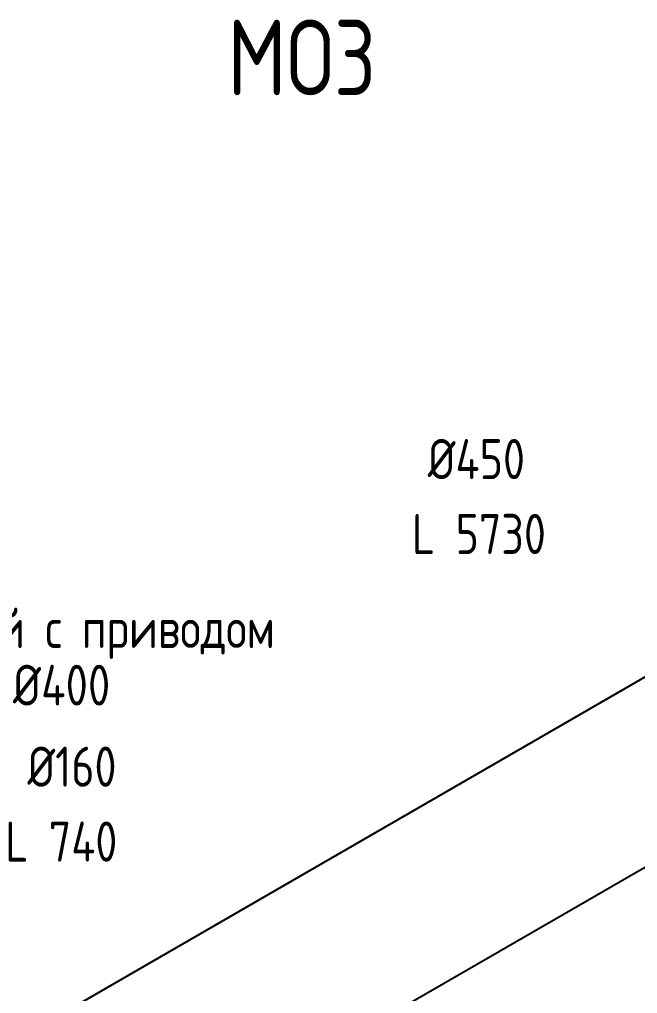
# Model space of a CAD drawing. Header units: metres. Extents: x 20 to 415, y 5 to 292.
# Drawn here: x 209.29 to 225.32, y 175.21 to 200.47 of the extents above; entities that cross this region are included whole.
import ezdxf

# ---------------------------------------------------------------- set-up
doc = ezdxf.new("R2010")
doc.units = ezdxf.units.M
doc.layers.add('ВОЗДУХОВОДЫ', color=7, linetype='Continuous')
doc.layers.add('ОБОЗНАЧЕНИЯ', color=7, linetype='Continuous')
doc.styles.add('GOST', font='isocpeur.ttf')

msp = doc.modelspace()

# ---------------------------------------------------------------- linework, layer by layer
at = {"layer": 'ВОЗДУХОВОДЫ'}
for points in [[(234.413, 188.565), (203.705, 170.831)], [(214.416, 172.088), (236.542, 184.861)]]:
    msp.add_lwpolyline(points, dxfattribs=at)

# ---------------------------------------------------------------- texts
at = {"layer": 'ОБОЗНАЧЕНИЯ', "style": 'GOST', "width": 0.8}
for s, height, p in [('МО3', 1.9569, (214.678, 198.51)), ('%%c450', 1.0398, (219.877, 188.554)), ('L 5730', 1.0398, (219.469, 186.611)), ('Клапан воздушный с приводом', 1.03981, (199.52, 184.173)), ('НЕРПА %%c400', 1.056, (205.012, 182.682)), ('%%c160', 1.0398, (209.496, 180.576)), ('L 740', 1.0398, (208.921, 178.633))]:
    msp.add_text(s, height=height, dxfattribs=at).set_placement(p)

doc.saveas('drawing.dxf')
